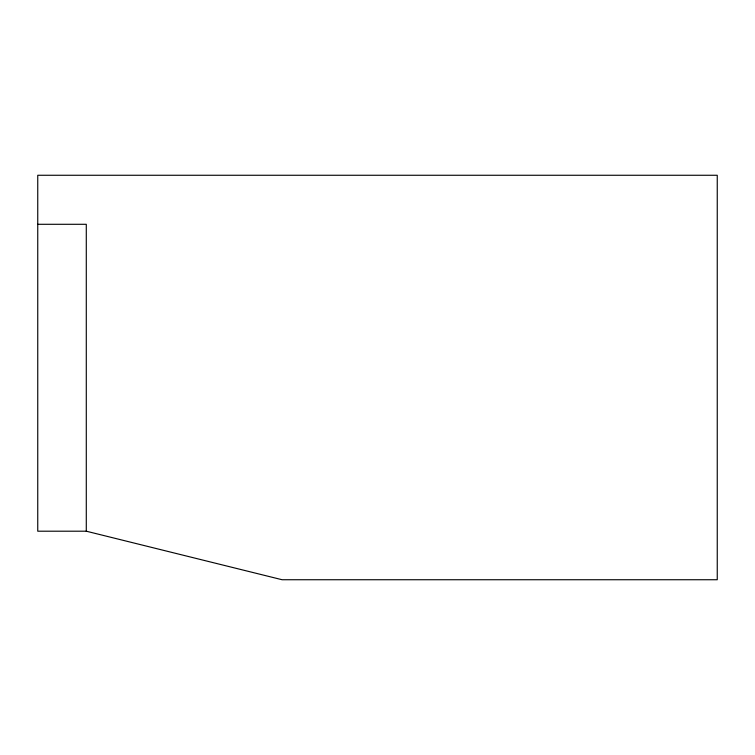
<?xml version="1.0" encoding="UTF-8"?>
<svg xmlns="http://www.w3.org/2000/svg" width="755" height="755" viewBox="0 0 755 755"><rect width="100%" height="100%" fill="white"/><g stroke="black" fill="none" stroke-linecap="round" stroke-linejoin="round"><path stroke-width="1.13" d="M37.75 224.292L86.287 224.292L86.287 531.199L282.115 579.736L717.25 579.736L717.25 175.264L37.75 175.264L37.75 531.199L86.287 531.199"/></g></svg>
